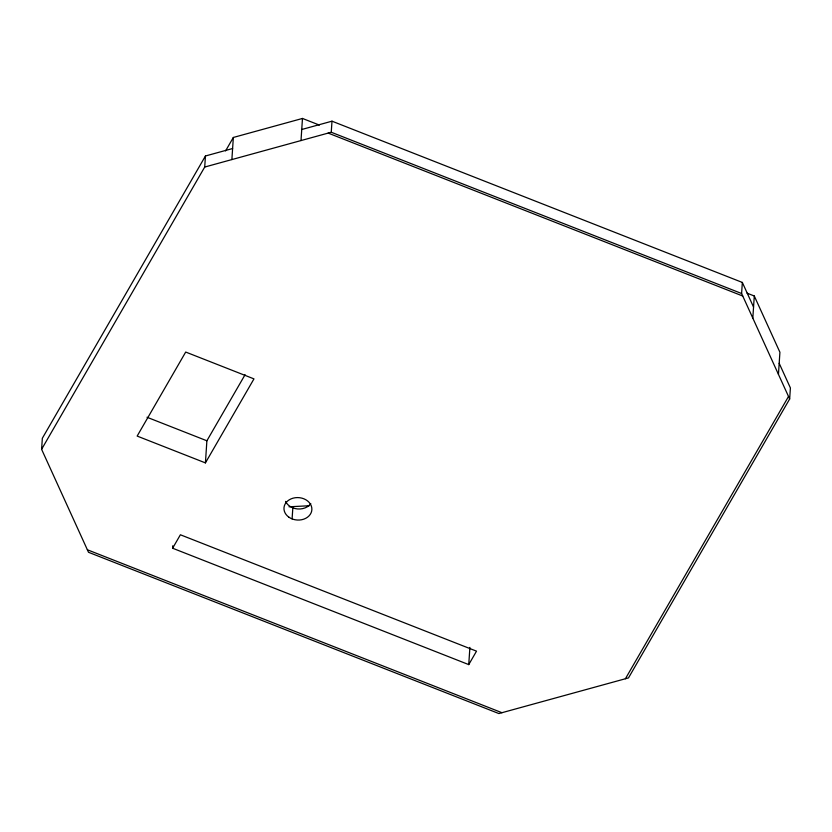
<?xml version="1.0" encoding="UTF-8"?>
<svg xmlns="http://www.w3.org/2000/svg" width="832" height="832" viewBox="0 0 832 832"><rect width="100%" height="100%" fill="white"/><g stroke="black" fill="none" stroke-linecap="round" stroke-linejoin="round"><path stroke-width="1.25" d="M779.189 363.324L790.4 387.93L789.662 398.986L628.493 677.903L498.867 713.554L88.514 552.282L41.6 449.311L42.338 438.266L205.452 155.99L232.606 148.522M172.619 548.226L180.388 534.778L476.518 651.165L468.749 664.602L172.619 548.226L172.775 545.771M41.6 449.311L204.714 167.045L205.452 155.99M205.421 462.894L253.968 378.882L185.702 352.05L137.155 436.072L205.421 462.894L206.887 440.783L245.076 374.702M231.878 159.578L233.345 137.457L302.474 118.446L319.384 125.091M301.007 140.566L302.474 118.446M292.094 518.908L292.833 507.853M468.749 664.602L469.893 647.41M752.814 318.126L754.291 296.005L747.042 293.155M778.45 374.379L779.917 352.258L754.291 296.005M204.714 167.045L331.25 132.246L331.989 121.181L742.342 282.443L753.553 307.06M789.662 398.986L741.603 293.509L742.342 282.443M225.566 150.925L233.345 137.457M625.404 678.756L788.518 396.479M301.735 129.501L331.989 121.181M289.006 506.802L309.234 505.752M331.25 132.246L741.603 293.509M328.162 133.089L742.747 296.026M147.004 417.248L206.887 440.783M87.37 549.775L501.956 712.712M310.794 503.61A13.978 11.232 3.8 0 1 297.523 508.945A13.978 11.232 3.8 0 1 285.563 501.374M289.016 517.275A13.978 11.232 3.8 0 0 311.688 511.035A13.978 11.232 3.8 0 0 293.072 498.17A13.978 11.232 3.8 0 0 289.016 517.275"/></g></svg>
